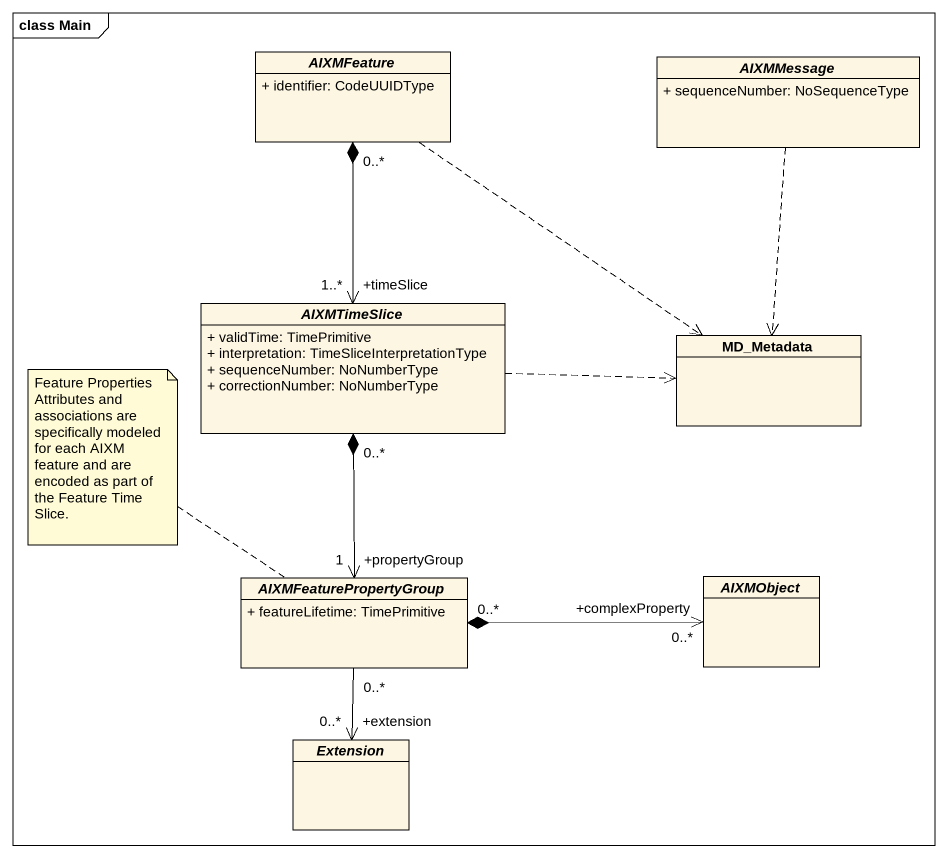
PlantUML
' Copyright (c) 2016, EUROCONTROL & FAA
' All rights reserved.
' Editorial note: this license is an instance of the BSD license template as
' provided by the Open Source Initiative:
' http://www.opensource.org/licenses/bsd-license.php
@startuml
mainframe class Main
hide circle
hide empty members
skinparam classAttributeIconSize 0
abstract class AIXMFeature {
  + identifier: CodeUUIDType
}
abstract class AIXMMessage {
  + sequenceNumber: NoSequenceType
}
abstract class AIXMTimeSlice {
  + validTime: TimePrimitive
  + interpretation: TimeSliceInterpretationType
  + sequenceNumber: NoNumberType
  + correctionNumber: NoNumberType
}
class MD_Metadata
abstract class AIXMFeaturePropertyGroup {
  + featureLifetime: TimePrimitive
}
abstract class AIXMObject
abstract class Extension
AIXMFeature "0..*" *--> "+timeSlice\n1..*" AIXMTimeSlice
AIXMFeature ..> MD_Metadata
AIXMMessage ..> MD_Metadata
AIXMTimeSlice .right.> MD_Metadata
AIXMTimeSlice "0..*" *--> "+propertyGroup\n1" AIXMFeaturePropertyGroup
AIXMFeaturePropertyGroup "0..*" *-right-> "+complexProperty\n0..*" AIXMObject
AIXMFeaturePropertyGroup "0..*" --> "+extension\n0..*" Extension
note top of AIXMFeaturePropertyGroup
  Feature Properties
  Attributes and associations are specifically modeled for each AIXM feature and are encoded as part of the Feature Time Slice.
end note
@enduml
